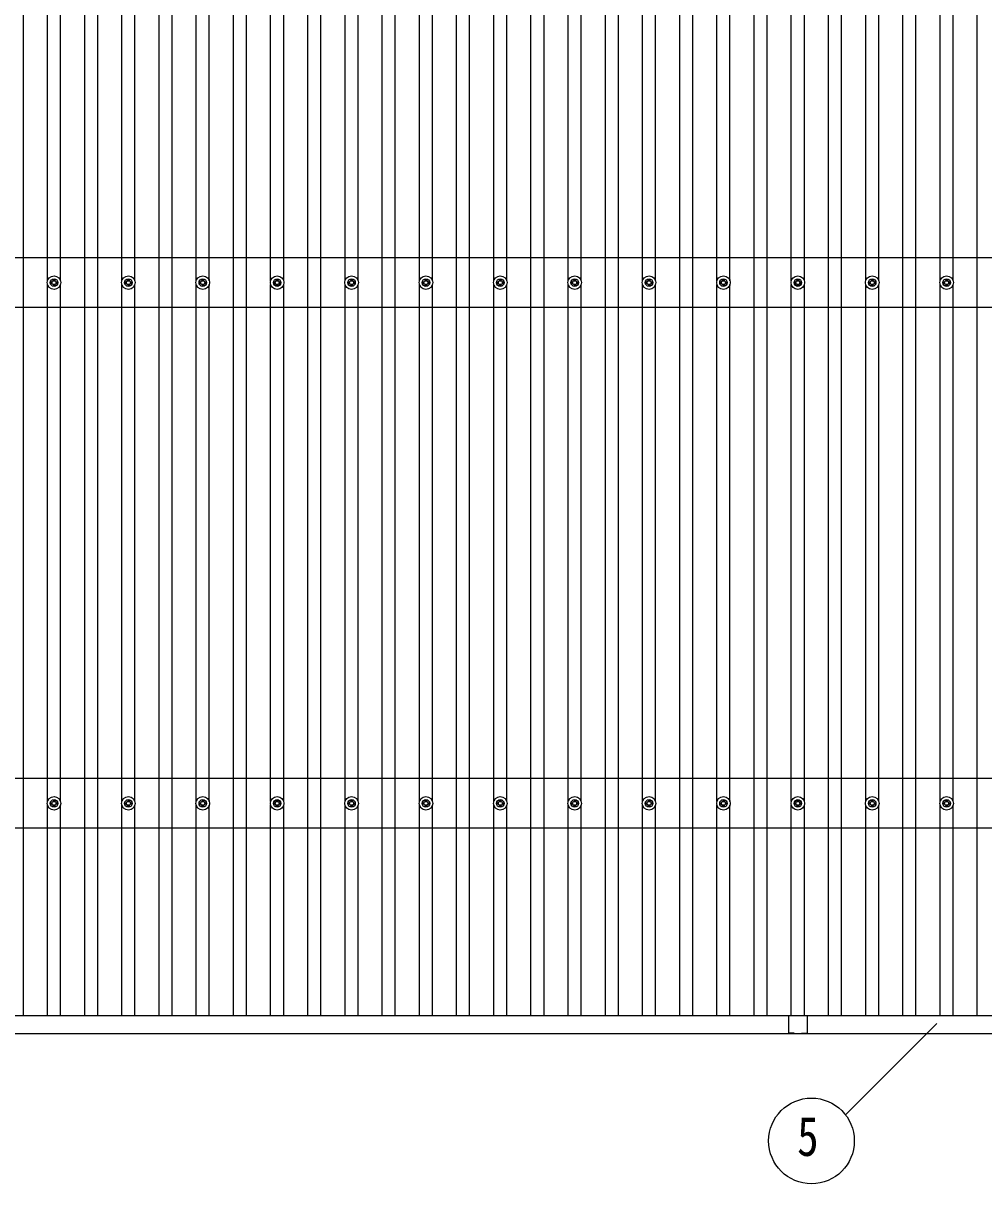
# Model space of a CAD drawing. Units: millimetres, scale not verified. Extents: x -16820 to 16820, y -11880 to 11880.
# Drawn here: x -9636 to -7053, y -4038 to -918 of the extents above; entities that cross this region are included whole.
import ezdxf
from ezdxf.enums import TextEntityAlignment as Align

# ---------------------------------------------------------------- set-up
doc = ezdxf.new("R2010")
doc.units = ezdxf.units.MM
doc.header["$LTSCALE"] = 50
for name, color, linetype in [('0-4_YKK_13', 4, 'Continuous'), ('0-5_YKK_A1', 4, 'Continuous'), ('0-6_YKK_D', 6, 'Continuous')]:
    doc.layers.add(name, color=color, linetype=linetype)
doc.styles.add('ＭＳ ゴシック', font='')
doc.styles.get('ＭＳ ゴシック').set_extended_font_data('MS Gothic')

msp = doc.modelspace()

# ---------------------------------------------------------------- linework, layer by layer
at = {"layer": '0-4_YKK_13'}
for p, q in [((-9562.73, -1613.43), (-9558.32, -1613.43)), ((-9562.73, -1616.93), (-9558.32, -1616.93)), ((-9554.48, -1605.18), (-9554.48, -1609.6)), ((-9554.48, -1620.76), (-9554.48, -1625.18)), ((-9550.98, -1605.18), (-9550.98, -1609.6)), ((-9550.98, -1620.76), (-9550.98, -1625.18)), ((-9547.15, -1613.43), (-9542.74, -1613.43)), ((-9547.15, -1616.93), (-9542.74, -1616.93)), ((-9362.73, -1613.43), (-9358.32, -1613.43)), ((-9362.73, -1616.93), (-9358.32, -1616.93)), ((-9354.48, -1605.18), (-9354.48, -1609.6)), ((-9354.48, -1620.76), (-9354.48, -1625.18)), ((-9350.98, -1605.18), (-9350.98, -1609.6)), ((-9350.98, -1620.76), (-9350.98, -1625.18)), ((-9347.15, -1613.43), (-9342.74, -1613.43)), ((-9347.15, -1616.93), (-9342.74, -1616.93)), ((-9162.73, -1613.43), (-9158.32, -1613.43)), ((-9162.73, -1616.93), (-9158.32, -1616.93)), ((-9154.48, -1605.18), (-9154.48, -1609.6)), ((-9154.48, -1620.76), (-9154.48, -1625.18)), ((-9150.98, -1605.18), (-9150.98, -1609.6)), ((-9150.98, -1620.76), (-9150.98, -1625.18)), ((-9147.15, -1613.43), (-9142.74, -1613.43)), ((-9147.15, -1616.93), (-9142.74, -1616.93)), ((-8962.73, -1613.43), (-8958.32, -1613.43)), ((-8962.73, -1616.93), (-8958.32, -1616.93)), ((-8954.48, -1605.18), (-8954.48, -1609.6)), ((-8954.48, -1620.76), (-8954.48, -1625.18)), ((-8950.98, -1605.18), (-8950.98, -1609.6)), ((-8950.98, -1620.76), (-8950.98, -1625.18)), ((-8947.15, -1613.43), (-8942.74, -1613.43)), ((-8947.15, -1616.93), (-8942.74, -1616.93)), ((-8762.73, -1613.43), (-8758.32, -1613.43)), ((-8762.73, -1616.93), (-8758.32, -1616.93)), ((-8754.48, -1605.18), (-8754.48, -1609.6)), ((-8754.48, -1620.76), (-8754.48, -1625.18)), ((-8750.98, -1605.18), (-8750.98, -1609.6)), ((-8750.98, -1620.76), (-8750.98, -1625.18)), ((-8747.15, -1613.43), (-8742.74, -1613.43)), ((-8747.15, -1616.93), (-8742.74, -1616.93)), ((-8562.73, -1613.43), (-8558.32, -1613.43)), ((-8562.73, -1616.93), (-8558.32, -1616.93)), ((-8554.48, -1605.18), (-8554.48, -1609.6)), ((-8554.48, -1620.76), (-8554.48, -1625.18)), ((-8550.98, -1605.18), (-8550.98, -1609.6)), ((-8550.98, -1620.76), (-8550.98, -1625.18)), ((-8547.15, -1613.43), (-8542.74, -1613.43)), ((-8547.15, -1616.93), (-8542.74, -1616.93)), ((-8362.73, -1613.43), (-8358.32, -1613.43)), ((-8362.73, -1616.93), (-8358.32, -1616.93)), ((-8354.48, -1605.18), (-8354.48, -1609.6)), ((-8354.48, -1620.76), (-8354.48, -1625.18)), ((-8350.98, -1605.18), (-8350.98, -1609.6)), ((-8350.98, -1620.76), (-8350.98, -1625.18)), ((-8347.15, -1613.43), (-8342.74, -1613.43)), ((-8347.15, -1616.93), (-8342.74, -1616.93)), ((-8162.73, -1613.43), (-8158.32, -1613.43)), ((-8162.73, -1616.93), (-8158.32, -1616.93)), ((-8154.48, -1605.18), (-8154.48, -1609.6)), ((-8154.48, -1620.76), (-8154.48, -1625.18)), ((-8150.98, -1605.18), (-8150.98, -1609.6)), ((-8150.98, -1620.76), (-8150.98, -1625.18)), ((-8147.15, -1613.43), (-8142.74, -1613.43)), ((-8147.15, -1616.93), (-8142.74, -1616.93)), ((-7962.73, -1613.43), (-7958.32, -1613.43)), ((-7962.73, -1616.93), (-7958.32, -1616.93)), ((-7954.48, -1605.18), (-7954.48, -1609.6)), ((-7954.48, -1620.76), (-7954.48, -1625.18)), ((-7950.98, -1605.18), (-7950.98, -1609.6)), ((-7950.98, -1620.76), (-7950.98, -1625.18)), ((-7947.15, -1613.43), (-7942.74, -1613.43)), ((-7947.15, -1616.93), (-7942.74, -1616.93)), ((-7762.73, -1613.43), (-7758.32, -1613.43)), ((-7762.73, -1616.93), (-7758.32, -1616.93)), ((-7754.48, -1605.18), (-7754.48, -1609.6)), ((-7754.48, -1620.76), (-7754.48, -1625.18)), ((-7750.98, -1605.18), (-7750.98, -1609.6)), ((-7750.98, -1620.76), (-7750.98, -1625.18)), ((-7747.15, -1613.43), (-7742.74, -1613.43)), ((-7747.15, -1616.93), (-7742.74, -1616.93)), ((-7562.73, -1613.43), (-7558.32, -1613.43)), ((-7562.73, -1616.93), (-7558.32, -1616.93)), ((-7554.48, -1605.18), (-7554.48, -1609.6)), ((-7554.48, -1620.76), (-7554.48, -1625.18)), ((-7550.98, -1605.18), (-7550.98, -1609.6)), ((-7550.98, -1620.76), (-7550.98, -1625.18)), ((-7547.15, -1613.43), (-7542.74, -1613.43)), ((-7547.15, -1616.93), (-7542.74, -1616.93)), ((-7362.73, -1613.43), (-7358.32, -1613.43)), ((-7362.73, -1616.93), (-7358.32, -1616.93)), ((-7354.48, -1605.18), (-7354.48, -1609.6)), ((-7354.48, -1620.76), (-7354.48, -1625.18)), ((-7350.98, -1605.18), (-7350.98, -1609.6)), ((-7350.98, -1620.76), (-7350.98, -1625.18)), ((-7347.15, -1613.43), (-7342.74, -1613.43)), ((-7347.15, -1616.93), (-7342.74, -1616.93)), ((-7162.73, -1613.43), (-7158.32, -1613.43)), ((-7162.73, -1616.93), (-7158.32, -1616.93)), ((-7154.48, -1605.18), (-7154.48, -1609.6)), ((-7154.48, -1620.76), (-7154.48, -1625.18)), ((-7150.98, -1605.18), (-7150.98, -1609.6)), ((-7150.98, -1620.76), (-7150.98, -1625.18)), ((-7147.15, -1613.43), (-7142.74, -1613.43)), ((-7147.15, -1616.93), (-7142.74, -1616.93)), ((-9562.73, -3013.43), (-9558.32, -3013.43)), ((-9562.73, -3016.93), (-9558.32, -3016.93)), ((-9554.48, -3005.18), (-9554.48, -3009.6)), ((-9554.48, -3020.76), (-9554.48, -3025.18)), ((-9550.98, -3005.18), (-9550.98, -3009.6)), ((-9550.98, -3020.76), (-9550.98, -3025.18)), ((-9547.15, -3013.43), (-9542.74, -3013.43)), ((-9547.15, -3016.93), (-9542.74, -3016.93)), ((-9362.73, -3013.43), (-9358.32, -3013.43)), ((-9362.73, -3016.93), (-9358.32, -3016.93)), ((-9354.48, -3005.18), (-9354.48, -3009.6)), ((-9354.48, -3020.76), (-9354.48, -3025.18)), ((-9350.98, -3005.18), (-9350.98, -3009.6)), ((-9350.98, -3020.76), (-9350.98, -3025.18)), ((-9347.15, -3013.43), (-9342.74, -3013.43)), ((-9347.15, -3016.93), (-9342.74, -3016.93)), ((-9162.73, -3013.43), (-9158.32, -3013.43)), ((-9162.73, -3016.93), (-9158.32, -3016.93)), ((-9154.48, -3005.18), (-9154.48, -3009.6)), ((-9154.48, -3020.76), (-9154.48, -3025.18)), ((-9150.98, -3005.18), (-9150.98, -3009.6)), ((-9150.98, -3020.76), (-9150.98, -3025.18)), ((-9147.15, -3013.43), (-9142.74, -3013.43)), ((-9147.15, -3016.93), (-9142.74, -3016.93)), ((-8962.73, -3013.43), (-8958.32, -3013.43)), ((-8962.73, -3016.93), (-8958.32, -3016.93)), ((-8954.48, -3005.18), (-8954.48, -3009.6)), ((-8954.48, -3020.76), (-8954.48, -3025.18)), ((-8950.98, -3005.18), (-8950.98, -3009.6)), ((-8950.98, -3020.76), (-8950.98, -3025.18)), ((-8947.15, -3013.43), (-8942.74, -3013.43)), ((-8947.15, -3016.93), (-8942.74, -3016.93)), ((-8762.73, -3013.43), (-8758.32, -3013.43)), ((-8762.73, -3016.93), (-8758.32, -3016.93)), ((-8754.48, -3005.18), (-8754.48, -3009.6)), ((-8754.48, -3020.76), (-8754.48, -3025.18)), ((-8750.98, -3005.18), (-8750.98, -3009.6)), ((-8750.98, -3020.76), (-8750.98, -3025.18)), ((-8747.15, -3013.43), (-8742.74, -3013.43)), ((-8747.15, -3016.93), (-8742.74, -3016.93)), ((-8562.73, -3013.43), (-8558.32, -3013.43)), ((-8562.73, -3016.93), (-8558.32, -3016.93)), ((-8554.48, -3005.18), (-8554.48, -3009.6)), ((-8554.48, -3020.76), (-8554.48, -3025.18)), ((-8550.98, -3005.18), (-8550.98, -3009.6)), ((-8550.98, -3020.76), (-8550.98, -3025.18)), ((-8547.15, -3013.43), (-8542.74, -3013.43)), ((-8547.15, -3016.93), (-8542.74, -3016.93)), ((-8362.73, -3013.43), (-8358.32, -3013.43)), ((-8362.73, -3016.93), (-8358.32, -3016.93)), ((-8354.48, -3005.18), (-8354.48, -3009.6)), ((-8354.48, -3020.76), (-8354.48, -3025.18)), ((-8350.98, -3005.18), (-8350.98, -3009.6)), ((-8350.98, -3020.76), (-8350.98, -3025.18)), ((-8347.15, -3013.43), (-8342.74, -3013.43)), ((-8347.15, -3016.93), (-8342.74, -3016.93)), ((-8162.73, -3013.43), (-8158.32, -3013.43)), ((-8162.73, -3016.93), (-8158.32, -3016.93)), ((-8154.48, -3005.18), (-8154.48, -3009.6)), ((-8154.48, -3020.76), (-8154.48, -3025.18)), ((-8150.98, -3005.18), (-8150.98, -3009.6)), ((-8150.98, -3020.76), (-8150.98, -3025.18)), ((-8147.15, -3013.43), (-8142.74, -3013.43)), ((-8147.15, -3016.93), (-8142.74, -3016.93)), ((-7962.73, -3013.43), (-7958.32, -3013.43)), ((-7962.73, -3016.93), (-7958.32, -3016.93)), ((-7954.48, -3005.18), (-7954.48, -3009.6)), ((-7954.48, -3020.76), (-7954.48, -3025.18)), ((-7950.98, -3005.18), (-7950.98, -3009.6)), ((-7950.98, -3020.76), (-7950.98, -3025.18)), ((-7947.15, -3013.43), (-7942.74, -3013.43)), ((-7947.15, -3016.93), (-7942.74, -3016.93)), ((-7762.73, -3013.43), (-7758.32, -3013.43)), ((-7762.73, -3016.93), (-7758.32, -3016.93)), ((-7754.48, -3005.18), (-7754.48, -3009.6)), ((-7754.48, -3020.76), (-7754.48, -3025.18)), ((-7750.98, -3005.18), (-7750.98, -3009.6)), ((-7750.98, -3020.76), (-7750.98, -3025.18)), ((-7747.15, -3013.43), (-7742.74, -3013.43)), ((-7747.15, -3016.93), (-7742.74, -3016.93)), ((-7562.73, -3013.43), (-7558.32, -3013.43)), ((-7562.73, -3016.93), (-7558.32, -3016.93)), ((-7554.48, -3005.18), (-7554.48, -3009.6)), ((-7554.48, -3020.76), (-7554.48, -3025.18)), ((-7550.98, -3005.18), (-7550.98, -3009.6)), ((-7550.98, -3020.76), (-7550.98, -3025.18)), ((-7547.15, -3013.43), (-7542.74, -3013.43)), ((-7547.15, -3016.93), (-7542.74, -3016.93)), ((-7362.73, -3013.43), (-7358.32, -3013.43)), ((-7362.73, -3016.93), (-7358.32, -3016.93)), ((-7354.48, -3005.18), (-7354.48, -3009.6)), ((-7354.48, -3020.76), (-7354.48, -3025.18)), ((-7350.98, -3005.18), (-7350.98, -3009.6)), ((-7350.98, -3020.76), (-7350.98, -3025.18)), ((-7347.15, -3013.43), (-7342.74, -3013.43)), ((-7347.15, -3016.93), (-7342.74, -3016.93)), ((-7162.73, -3013.43), (-7158.32, -3013.43)), ((-7162.73, -3016.93), (-7158.32, -3016.93)), ((-7154.48, -3005.18), (-7154.48, -3009.6)), ((-7154.48, -3020.76), (-7154.48, -3025.18)), ((-7150.98, -3005.18), (-7150.98, -3009.6)), ((-7150.98, -3020.76), (-7150.98, -3025.18)), ((-7147.15, -3013.43), (-7142.74, -3013.43)), ((-7147.15, -3016.93), (-7142.74, -3016.93)), ((-7577.73, -3586.78), (-7577.73, -3609.38)), ((-7576.73, -3585.78), (-7553.13, -3585.78)), ((-7552.33, -3585.78), (-7528.73, -3585.78)), ((-7527.73, -3586.78), (-7527.73, -3609.38)), ((-7577.73, -3610.18), (-7577.73, -3631.78)), ((-7527.73, -3610.18), (-7527.73, -3631.78)), ((-7562.73, -3632.78), (-7576.73, -3632.78)), ((-7562.73, -3632.78), (-7562.73, -3634.28)), ((-7562.73, -3634.28), (-7542.73, -3634.28)), ((-7542.73, -3632.78), (-7542.73, -3634.28)), ((-7542.73, -3632.78), (-7528.73, -3632.78))]:
    msp.add_line(p, q, dxfattribs=at)
for centre, radius in [((-9552.73, -1615.18), 18.25), ((-9552.73, -1615.18), 10.15), ((-9552.73, -1615.18), 5.85), ((-9552.73, -1615.18), 5.25), ((-9352.73, -1615.18), 18.25), ((-9352.73, -1615.18), 10.15), ((-9352.73, -1615.18), 5.85), ((-9352.73, -1615.18), 5.25), ((-9152.73, -1615.18), 18.25), ((-9152.73, -1615.18), 10.15), ((-9152.73, -1615.18), 5.85), ((-9152.73, -1615.18), 5.25), ((-8952.73, -1615.18), 18.25), ((-8952.73, -1615.18), 10.15), ((-8952.73, -1615.18), 5.85), ((-8952.73, -1615.18), 5.25), ((-8752.73, -1615.18), 18.25), ((-8752.73, -1615.18), 10.15), ((-8752.73, -1615.18), 5.85), ((-8752.73, -1615.18), 5.25), ((-8552.73, -1615.18), 18.25), ((-8552.73, -1615.18), 10.15), ((-8552.73, -1615.18), 5.85), ((-8552.73, -1615.18), 5.25), ((-8352.73, -1615.18), 18.25), ((-8352.73, -1615.18), 10.15), ((-8352.73, -1615.18), 5.85), ((-8352.73, -1615.18), 5.25), ((-8152.73, -1615.18), 18.25), ((-8152.73, -1615.18), 10.15), ((-8152.73, -1615.18), 5.85), ((-8152.73, -1615.18), 5.25), ((-7952.73, -1615.18), 18.25), ((-7952.73, -1615.18), 10.15), ((-7952.73, -1615.18), 5.85), ((-7952.73, -1615.18), 5.25), ((-7752.73, -1615.18), 18.25), ((-7752.73, -1615.18), 10.15), ((-7752.73, -1615.18), 5.85), ((-7752.73, -1615.18), 5.25), ((-7552.73, -1615.18), 18.25), ((-7552.73, -1615.18), 10.15), ((-7552.73, -1615.18), 5.85), ((-7552.73, -1615.18), 5.25), ((-7352.73, -1615.18), 18.25), ((-7352.73, -1615.18), 10.15), ((-7352.73, -1615.18), 5.85), ((-7352.73, -1615.18), 5.25), ((-7152.73, -1615.18), 18.25), ((-7152.73, -1615.18), 10.15), ((-7152.73, -1615.18), 5.85), ((-7152.73, -1615.18), 5.25), ((-9552.73, -3015.18), 18.25), ((-9552.73, -3015.18), 10.15), ((-9552.73, -3015.18), 5.85), ((-9552.73, -3015.18), 5.25), ((-9352.73, -3015.18), 18.25), ((-9352.73, -3015.18), 10.15), ((-9352.73, -3015.18), 5.85), ((-9352.73, -3015.18), 5.25), ((-9152.73, -3015.18), 18.25), ((-9152.73, -3015.18), 10.15), ((-9152.73, -3015.18), 5.85), ((-9152.73, -3015.18), 5.25), ((-8952.73, -3015.18), 18.25), ((-8952.73, -3015.18), 10.15), ((-8952.73, -3015.18), 5.85), ((-8952.73, -3015.18), 5.25), ((-8752.73, -3015.18), 18.25), ((-8752.73, -3015.18), 10.15), ((-8752.73, -3015.18), 5.85), ((-8752.73, -3015.18), 5.25), ((-8552.73, -3015.18), 18.25), ((-8552.73, -3015.18), 10.15), ((-8552.73, -3015.18), 5.85), ((-8552.73, -3015.18), 5.25), ((-8352.73, -3015.18), 18.25), ((-8352.73, -3015.18), 10.15), ((-8352.73, -3015.18), 5.85), ((-8352.73, -3015.18), 5.25), ((-8152.73, -3015.18), 18.25), ((-8152.73, -3015.18), 10.15), ((-8152.73, -3015.18), 5.85), ((-8152.73, -3015.18), 5.25), ((-7952.73, -3015.18), 18.25), ((-7952.73, -3015.18), 10.15), ((-7952.73, -3015.18), 5.85), ((-7952.73, -3015.18), 5.25), ((-7752.73, -3015.18), 18.25), ((-7752.73, -3015.18), 10.15), ((-7752.73, -3015.18), 5.85), ((-7752.73, -3015.18), 5.25), ((-7552.73, -3015.18), 18.25), ((-7552.73, -3015.18), 10.15), ((-7552.73, -3015.18), 5.85), ((-7552.73, -3015.18), 5.25), ((-7352.73, -3015.18), 18.25), ((-7352.73, -3015.18), 10.15), ((-7352.73, -3015.18), 5.85), ((-7352.73, -3015.18), 5.25), ((-7152.73, -3015.18), 18.25), ((-7152.73, -3015.18), 10.15), ((-7152.73, -3015.18), 5.85), ((-7152.73, -3015.18), 5.25)]:
    msp.add_circle(centre, radius, dxfattribs=at)
for centre, radius, start, end in [((-7576.73, -3586.78), 1, 90, 180.00001), ((-7552.73, -3585.48), 0.5, 216.8699, 323.1301), ((-7528.73, -3586.78), 1, 360, 90), ((-7578.03, -3609.78), 0.5, 306.8699, 53.1301), ((-7527.43, -3609.78), 0.5, 126.8699, 233.1301), ((-7576.73, -3631.78), 1, 180.00001, 270), ((-7528.73, -3631.78), 1, 270, 360)]:
    msp.add_arc(centre, radius, start, end, dxfattribs=at)
at = {"layer": '0-5_YKK_A1'}
for p, q in [((-9635.23, -3585.8), (-9635.23, 1755.21)), ((-9470.23, -3585.8), (-9470.23, 1755.21)), ((-9435.23, -3585.8), (-9435.23, 1755.21)), ((-9270.23, -3585.8), (-9270.23, 1755.21)), ((-9235.23, -3585.8), (-9235.23, 1755.21)), ((-9070.23, -3585.8), (-9070.23, 1755.21)), ((-9035.23, -3585.8), (-9035.23, 1755.21)), ((-8870.23, -3585.8), (-8870.23, 1755.21)), ((-8835.23, -3585.8), (-8835.23, 1755.21)), ((-8670.23, -3585.8), (-8670.23, 1755.21)), ((-8635.23, -3585.8), (-8635.23, 1755.21)), ((-8470.23, -3585.8), (-8470.23, 1755.21)), ((-8435.23, -3585.8), (-8435.23, 1755.21)), ((-8270.23, -3585.8), (-8270.23, 1755.21)), ((-8235.23, -3585.8), (-8235.23, 1755.21)), ((-8070.23, -3585.8), (-8070.23, 1755.21)), ((-8035.23, -3585.8), (-8035.23, 1755.21)), ((-7870.23, -3585.8), (-7870.23, 1755.21)), ((-7835.23, -3585.8), (-7835.23, 1755.21)), ((-7670.23, -3585.8), (-7670.23, 1755.21)), ((-7635.23, -3585.8), (-7635.23, 1755.21)), ((-7470.23, -3585.8), (-7470.23, 1755.21)), ((-7435.23, -3585.8), (-7435.23, 1755.21)), ((-7270.23, -3585.8), (-7270.23, 1755.21)), ((-7235.23, -3585.8), (-7235.23, 1755.21)), ((-7070.23, -3585.8), (-7070.23, 1755.21)), ((-9570.23, -1609.99), (-9570.23, -220.37)), ((-9535.23, -1610.01), (-9535.23, -220.35)), ((-9370.23, -1609.99), (-9370.23, -220.37)), ((-9335.23, -1610.01), (-9335.23, -220.35)), ((-9170.23, -1609.99), (-9170.23, -220.37)), ((-9135.23, -1610.01), (-9135.23, -220.35)), ((-8970.23, -1609.99), (-8970.23, -220.37)), ((-8935.23, -1610.01), (-8935.23, -220.35)), ((-8770.23, -1609.99), (-8770.23, -220.37)), ((-8735.23, -1610.01), (-8735.23, -220.35)), ((-8570.23, -1609.99), (-8570.23, -220.37)), ((-8535.23, -1610.01), (-8535.23, -220.35)), ((-8370.23, -1609.99), (-8370.23, -220.37)), ((-8335.23, -1610.01), (-8335.23, -220.35)), ((-8170.23, -1609.99), (-8170.23, -220.37)), ((-8135.23, -1610.01), (-8135.23, -220.35)), ((-7970.23, -1609.99), (-7970.23, -220.37)), ((-7935.23, -1610.01), (-7935.23, -220.35)), ((-7770.23, -1609.99), (-7770.23, -220.37)), ((-7735.23, -1610.01), (-7735.23, -220.35)), ((-7570.23, -1609.99), (-7570.23, -220.37)), ((-7535.23, -1610.01), (-7535.23, -220.35)), ((-7370.23, -1609.99), (-7370.23, -220.37)), ((-7335.23, -1610.01), (-7335.23, -220.35)), ((-7170.23, -1609.99), (-7170.23, -220.37)), ((-7135.23, -1610.01), (-7135.23, -220.35)), ((-4549.98, -1548.18), (-12952.73, -1548.18)), ((-9570.23, -3010), (-9570.23, -1620.37)), ((-9535.23, -3010), (-9535.23, -1620.35)), ((-9370.23, -3010), (-9370.23, -1620.37)), ((-9335.23, -3010), (-9335.23, -1620.35)), ((-9170.23, -3010), (-9170.23, -1620.37)), ((-9135.23, -3010), (-9135.23, -1620.35)), ((-8970.23, -3010), (-8970.23, -1620.37)), ((-8935.23, -3010), (-8935.23, -1620.35)), ((-8770.23, -3010), (-8770.23, -1620.37)), ((-8735.23, -3010), (-8735.23, -1620.35)), ((-8570.23, -3010), (-8570.23, -1620.37)), ((-8535.23, -3010), (-8535.23, -1620.35)), ((-8370.23, -3010), (-8370.23, -1620.37)), ((-8335.23, -3010), (-8335.23, -1620.35)), ((-8170.23, -3010), (-8170.23, -1620.37)), ((-8135.23, -3010), (-8135.23, -1620.35)), ((-7970.23, -3010), (-7970.23, -1620.37)), ((-7935.23, -3010), (-7935.23, -1620.35)), ((-7770.23, -3010), (-7770.23, -1620.37)), ((-7735.23, -3010), (-7735.23, -1620.35)), ((-7570.23, -3010), (-7570.23, -1620.37)), ((-7535.23, -3010), (-7535.23, -1620.35)), ((-7370.23, -3010), (-7370.23, -1620.37)), ((-7335.23, -3010), (-7335.23, -1620.35)), ((-7170.23, -3010), (-7170.23, -1620.37)), ((-7135.23, -3010), (-7135.23, -1620.35)), ((-4549.98, -1682.18), (-12952.73, -1682.18)), ((-4549.98, -2948.18), (-12952.73, -2948.18)), ((-9570.23, -3585.8), (-9570.23, -3020.36)), ((-9535.23, -3585.8), (-9535.23, -3020.36)), ((-9370.23, -3585.8), (-9370.23, -3020.36)), ((-9335.23, -3585.8), (-9335.23, -3020.36)), ((-9170.23, -3585.8), (-9170.23, -3020.36)), ((-9135.23, -3585.8), (-9135.23, -3020.36)), ((-8970.23, -3585.8), (-8970.23, -3020.36)), ((-8935.23, -3585.8), (-8935.23, -3020.36)), ((-8770.23, -3585.8), (-8770.23, -3020.36)), ((-8735.23, -3585.8), (-8735.23, -3020.36)), ((-8570.23, -3585.8), (-8570.23, -3020.36)), ((-8535.23, -3585.8), (-8535.23, -3020.36)), ((-8370.23, -3585.8), (-8370.23, -3020.36)), ((-8335.23, -3585.8), (-8335.23, -3020.36)), ((-8170.23, -3585.8), (-8170.23, -3020.36)), ((-8135.23, -3585.8), (-8135.23, -3020.36)), ((-7970.23, -3585.8), (-7970.23, -3020.36)), ((-7935.23, -3585.8), (-7935.23, -3020.36)), ((-7770.23, -3585.8), (-7770.23, -3020.36)), ((-7735.23, -3585.8), (-7735.23, -3020.36)), ((-7570.23, -3585.78), (-7570.23, -3020.36)), ((-7535.23, -3585.78), (-7535.23, -3020.36)), ((-7370.23, -3585.8), (-7370.23, -3020.36)), ((-7335.23, -3585.8), (-7335.23, -3020.36)), ((-7170.23, -3585.8), (-7170.23, -3020.36)), ((-7135.23, -3585.8), (-7135.23, -3020.36)), ((-4549.98, -3082.18), (-12952.73, -3082.18)), ((-12975.73, -3585.8), (-7576.91, -3585.8)), ((-7553.12, -3585.8), (-7552.35, -3585.8)), ((-7528.55, -3585.8), (-4529.73, -3585.8)), ((-12971.03, -3633.78), (-7562.73, -3633.78)), ((-7542.73, -3633.78), (-4534.43, -3633.78))]:
    msp.add_line(p, q, dxfattribs=at)
at = {"layer": '0-6_YKK_D'}
msp.add_line((-7424.73, -3852.55), (-7179.39, -3607.2), dxfattribs=at)
msp.add_circle((-7516.02, -3922.82), 115.2, dxfattribs=at)

# ---------------------------------------------------------------- texts
at = {"layer": '0-6_YKK_D', "style": 'ＭＳ ゴシック', "width": 0.8}
msp.add_text('5', height=105.6, dxfattribs=at).set_placement((-7554.42, -3994.82), align=Align.BOTTOM_LEFT)

doc.saveas('drawing.dxf')
